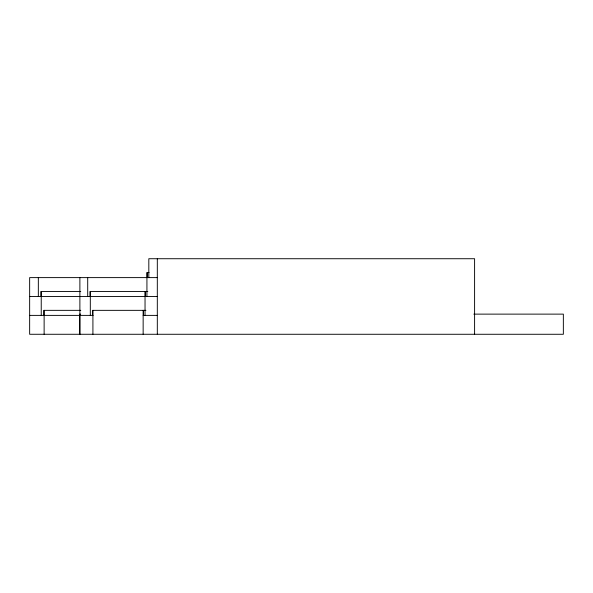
<?xml version="1.0" encoding="UTF-8"?>
<svg xmlns="http://www.w3.org/2000/svg" width="593" height="593" viewBox="0 0 593 593"><rect width="100%" height="100%" fill="white"/><g stroke="black" fill="none" stroke-linecap="round" stroke-linejoin="round"><path stroke-width="0.89" d="M149.051 272.58L146.931 272.58L146.931 296.5M157.315 277.613L29.65 277.613L29.65 334.274L563.35 334.274L563.35 314.127L473.822 314.127M80.767 291.467L40.969 291.467L40.969 296.5M147.813 291.467L90.047 291.467L90.047 296.5M29.65 296.5L157.315 296.5M80.781 310.347L43.86 310.347L43.86 315.387M145.922 310.347L92.649 310.347L92.649 315.387M80.641 314.127L79.758 314.127L79.758 334.274M29.65 315.387L93.094 315.387M143.15 315.387L157.315 315.387M474.593 334.274L474.593 258.726L148.821 258.726L148.821 277.613M157.315 258.726L157.315 334.274M147.197 272.58L147.197 277.613M145.307 291.467L145.307 296.5M145.04 291.467L145.04 315.387M143.424 310.347L143.424 315.387M143.15 310.347L143.15 334.274M92.916 310.347L92.916 334.274M90.314 291.467L90.314 315.387M87.705 277.613L87.705 296.5M79.885 277.613L79.885 334.274M44.127 310.347L44.127 334.274M41.236 291.467L41.236 315.387M38.337 277.613L38.337 296.5"/></g></svg>
